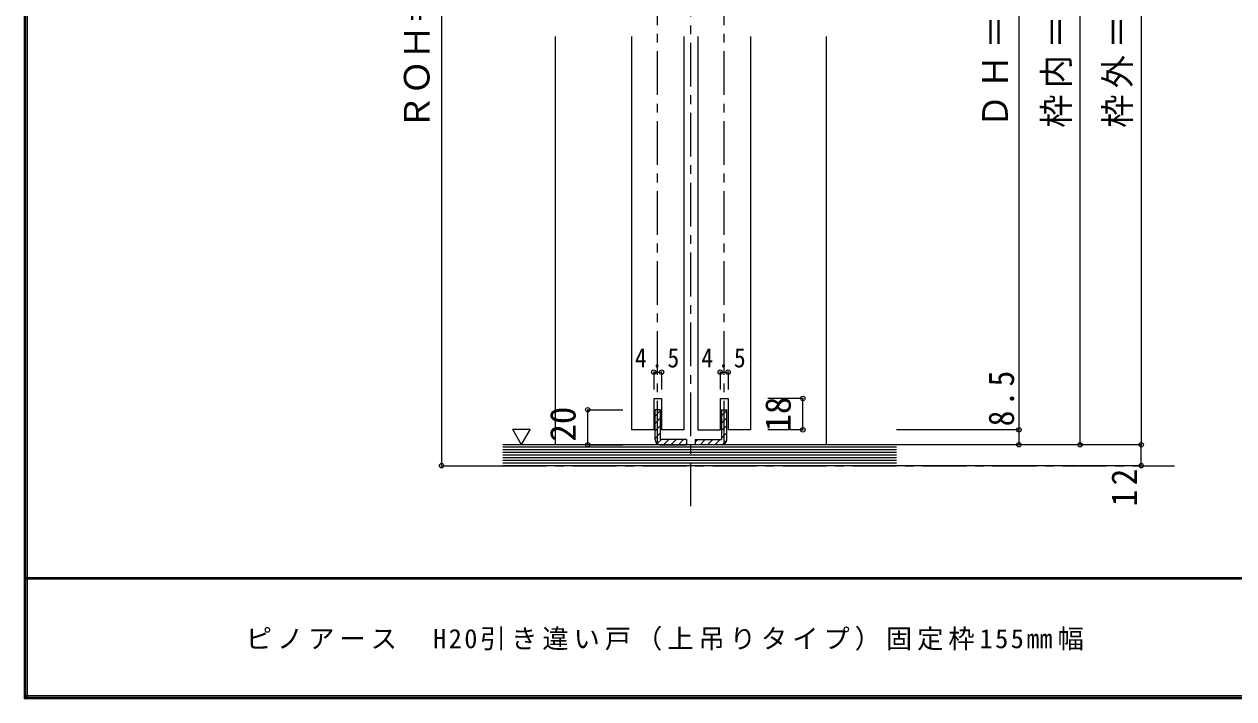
# Model space of a CAD drawing. Units: millimetres at full size, sheet at 1:5. Extents: x -973 to 977, y -718 to 696.
# Drawn here: x -973 to -282, y -701 to -315 of the extents above; entities that cross this region are included whole.
import ezdxf
from ezdxf.enums import TextEntityAlignment as Align

# ---------------------------------------------------------------- set-up
doc = ezdxf.new("R2010")
doc.units = ezdxf.units.MM
doc.header["$LTSCALE"] = 5
doc.header["$PDMODE"] = 32
doc.header["$PDSIZE"] = 2.5
doc.linetypes.add('CHAIN1', pattern=[8, 5, -1, 1, -1])
doc.linetypes.add('DASHED1', pattern=[1.8, 1.2, -0.6])
for name, color, linetype in [('0-1_通り芯', 4, 'CHAIN1'), ('0-3_仕上げ', 2, 'Continuous'), ('0-4_枠', 3, 'Continuous'), ('0-6_扉', 6, 'Continuous'), ('0-A_文字', 3, 'Continuous'), ('0-B_寸法', 7, 'Continuous'), ('0-C_ハッチ', 4, 'DASHED1'), ('F-1_枠', 6, 'Continuous'), ('F-A_文字', 7, 'Continuous')]:
    doc.layers.add(name, color=color, linetype=linetype)
doc.layers.add('0-7_金物', color=7, linetype='Continuous', lineweight=18)
doc.styles.add('ＭＳ ゴシック', font='')
doc.styles.get('ＭＳ ゴシック').set_extended_font_data('MS Gothic')

msp = doc.modelspace()

# ---------------------------------------------------------------- linework, layer by layer
at = {"layer": '0-1_通り芯'}
for p, q in [((-592.203, -590.677), (-592.203, -2.5)), ((-611.203, -555.5), (-611.203, -74.5)), ((-573.203, -555.5), (-573.203, -74.5)), ((-699.703, -567.5), (-315.703, -567.5))]:
    msp.add_line(p, q, dxfattribs=at)
at = {"layer": '0-3_仕上げ'}
for p, q in [((-474.703, -555.5), (-699.703, -555.5)), ((-474.703, -567.5), (-699.703, -567.5))]:
    msp.add_line(p, q, dxfattribs=at)
at = {"layer": '0-3_仕上げ', "color": 7}
for p, q in [((-474.703, -557), (-699.703, -557)), ((-474.703, -558.5), (-699.703, -558.5)), ((-474.703, -560), (-699.703, -560)), ((-474.703, -561.5), (-699.703, -561.5)), ((-474.703, -563), (-699.703, -563)), ((-474.703, -564.5), (-699.703, -564.5)), ((-474.703, -566), (-699.703, -566))]:
    msp.add_line(p, q, dxfattribs=at)
at = {"layer": '0-4_枠', "color": 4}
for p, q in [((-669.703, -322.039), (-669.703, -555.5)), ((-514.703, -555.5), (-514.703, -322.039))]:
    msp.add_line(p, q, dxfattribs=at)
at = {"layer": '0-6_扉'}
for p, q in [((-626.203, -322.039), (-626.203, -547)), ((-596.203, -322.039), (-596.203, -547)), ((-588.203, -322.039), (-588.203, -547)), ((-558.203, -322.039), (-558.203, -547)), ((-613.453, -529), (-608.953, -529)), ((-608.953, -529), (-608.953, -547)), ((-575.453, -529), (-570.953, -529)), ((-575.453, -529), (-575.453, -547)), ((-570.953, -529), (-570.953, -547)), ((-596.203, -547), (-608.953, -547)), ((-588.203, -547), (-575.453, -547)), ((-558.203, -547), (-570.953, -547))]:
    msp.add_line(p, q, dxfattribs=at)
msp.add_lwpolyline([(-613.453, -529), (-613.453, -547), (-626.203, -547)], dxfattribs=at)
at = {"layer": '0-7_金物', "color": 3}
for p, q in [((-609.703, -535.5), (-612.703, -535.5)), ((-612.703, -552.5), (-612.703, -535.5)), ((-609.703, -535.5), (-609.703, -552.5)), ((-574.703, -535.5), (-571.703, -535.5)), ((-574.703, -535.5), (-574.703, -552.5)), ((-571.703, -552.5), (-571.703, -535.5)), ((-594.703, -552.5), (-609.703, -552.5)), ((-594.703, -552.5), (-594.703, -555.5)), ((-589.703, -552.5), (-589.703, -555.5)), ((-589.703, -552.5), (-574.703, -552.5)), ((-609.703, -555.5), (-594.703, -555.5)), ((-574.703, -555.5), (-589.703, -555.5))]:
    msp.add_line(p, q, dxfattribs=at)
for centre, start, end in [((-609.703, -552.5), 180, 270), ((-574.703, -552.5), 270, 0)]:
    msp.add_arc(centre, 3, start, end, dxfattribs=at)
at = {"layer": '0-A_文字', "color": 7}
msp.add_line((-694.138, -546.686), (-689.138, -555.347), dxfattribs=at)
msp.add_lwpolyline([(-694.138, -546.686), (-684.138, -546.686), (-689.138, -555.347)], dxfattribs=at)
at = {"layer": '0-B_寸法', "color": 4}
for p, q in [((-734.703, -52.5), (-734.703, -567.5)), ((-334.703, -60.5), (-334.703, -555.5)), ((-369.703, -555.5), (-369.703, -90.5)), ((-404.703, -104), (-404.703, -547)), ((-613.453, -514), (-613.453, -524)), ((-613.453, -514), (-608.953, -514)), ((-608.953, -514), (-608.953, -524)), ((-575.453, -514), (-575.453, -524)), ((-575.453, -514), (-570.953, -514)), ((-570.953, -514), (-570.953, -524)), ((-528.203, -529), (-548.203, -529)), ((-528.203, -547), (-528.203, -529)), ((-651.203, -535.5), (-631.203, -535.5)), ((-651.203, -555.5), (-651.203, -535.5)), ((-528.203, -547), (-548.203, -547)), ((-404.703, -547), (-474.703, -547)), ((-404.703, -547), (-404.703, -555.5)), ((-651.203, -555.5), (-631.203, -555.5)), ((-404.703, -555.5), (-474.703, -555.5)), ((-334.703, -555.5), (-404.703, -555.5)), ((-334.703, -567.5), (-334.703, -555.5)), ((-734.703, -567.5), (-699.703, -567.5)), ((-370.764, -567.5), (-474.703, -567.5)), ((-334.703, -567.5), (-370.283, -567.5))]:
    msp.add_line(p, q, dxfattribs=at)
at = {"layer": '0-B_寸法'}
for p in [(-613.453, -514), (-608.953, -514), (-575.453, -514), (-570.953, -514), (-528.203, -529), (-651.203, -535.5), (-528.203, -547), (-404.703, -547), (-651.203, -555.5), (-404.703, -555.5), (-369.703, -555.5), (-334.703, -555.5), (-734.703, -567.5), (-334.703, -567.5)]:
    msp.add_point(p, dxfattribs=at)
at = {"layer": '0-C_ハッチ', "linetype": 'Continuous'}
for p, q in [((-612.703, -539.145), (-609.703, -536.145)), ((-574.703, -538.982), (-571.703, -535.982)), ((-612.703, -543.388), (-609.703, -540.388)), ((-612.703, -547.631), (-609.703, -544.631)), ((-574.703, -543.225), (-571.703, -540.225)), ((-574.703, -547.468), (-571.703, -544.468)), ((-612.703, -551.873), (-609.703, -548.873)), ((-611.494, -554.907), (-609.087, -552.5)), ((-607.844, -555.5), (-604.844, -552.5)), ((-603.602, -555.5), (-600.602, -552.5)), ((-599.359, -555.5), (-596.359, -552.5)), ((-589.703, -553.982), (-588.221, -552.5)), ((-586.978, -555.5), (-583.978, -552.5)), ((-582.735, -555.5), (-579.735, -552.5)), ((-578.493, -555.5), (-575.493, -552.5)), ((-574.703, -551.71), (-571.703, -548.71)), ((-574.209, -555.459), (-571.743, -552.993)), ((-595.117, -555.5), (-594.704, -555.087))]:
    msp.add_line(p, q, dxfattribs=at)
at = {"layer": 'F-1_枠'}
for p, q in [((-973.347, 695.833), (-973.347, -700.833)), ((-972.514, 695.833), (-972.514, -700.833)), ((-971.68, 695.833), (-971.68, -700.833)), ((976.653, -631.667), (-973.347, -631.667)), ((976.653, -632.5), (-973.347, -632.5)), ((976.653, -699.167), (-973.347, -699.167)), ((976.653, -700), (-973.347, -700)), ((976.653, -700.833), (-973.347, -700.833))]:
    msp.add_line(p, q, dxfattribs=at)

# ---------------------------------------------------------------- texts
at = {"layer": '0-B_寸法', "style": 'ＭＳ ゴシック'}
for s, p in [('ＲＯＨ＝2,055', (-737.203, -375.388)), ('18', (-530.703, -548)), ('20', (-653.703, -553.707))]:
    msp.add_text(s, height=14.66, rotation=90, dxfattribs=at).set_placement(p, align=Align.BOTTOM_LEFT)
at = {"layer": '0-B_寸法', "char_height": 14.66, "attachment_point": 7, "rotation": 90, "style": 'ＭＳ ゴシック'}
for s, insert in [('\\T1.19;\\W0.95;ＤＨ＝1,983', (-407.203, -374.25)), ('\\T1.19;\\W0.95;枠内＝2,005', (-372.203, -374.25)), ('\\T1.19;\\W0.95;枠外＝2,035', (-337.203, -374.25)), ('\\T1.27;\\W0.9;8.5', (-407.203, -545)), ('\\T1.27;\\W0.95;12', (-337.203, -590.75))]:
    msp.add_mtext(s, dxfattribs=dict(at, insert=insert))
at = {"layer": '0-B_寸法', "char_height": 11, "attachment_point": 7, "style": 'ＭＳ ゴシック'}
for insert in [(-624.203, -511.5), (-586.203, -511.5)]:
    msp.add_mtext('\\T1.38;\\W0.9;4.5', dxfattribs=dict(at, insert=insert))
at = {"layer": 'F-A_文字', "insert": (-846.68, -673.333), "char_height": 11, "attachment_point": 7, "style": 'ＭＳ ゴシック'}
msp.add_mtext('\\T1.19;ピノアース\u3000H20引き違い戸（上吊りタイプ）固定枠155㎜幅', dxfattribs=at)

doc.saveas('drawing.dxf')
